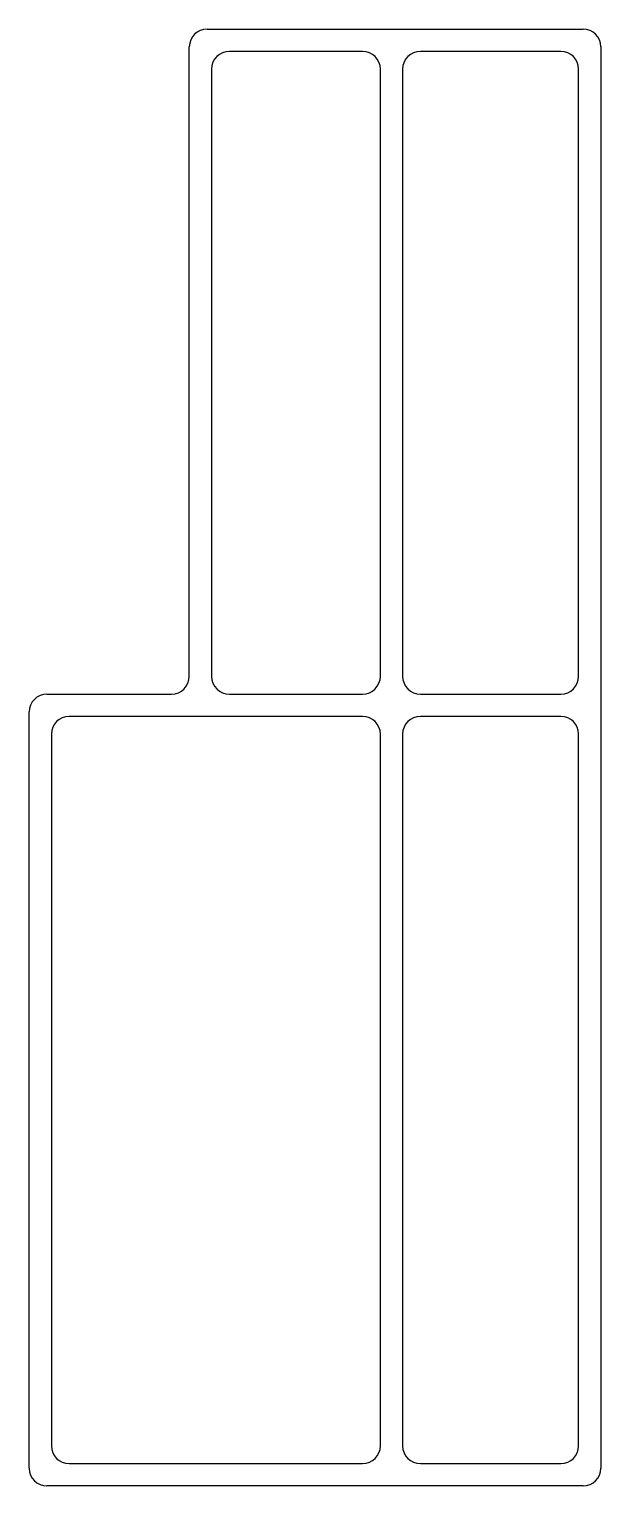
# Model space of a CAD drawing. Extents: x 4 to 68, y 4 to 168.
import ezdxf

# ---------------------------------------------------------------- set-up
doc = ezdxf.new("R2010")
doc.units = 0
doc.layers.get('0').update_dxf_attribs({"linetype": 'CONTINUOUS'})

msp = doc.modelspace()

# ---------------------------------------------------------------- linework, layer by layer
for p, q in [((24, 168.05), (66.25, 168.05)), ((22, 95.33), (22, 166.05)), ((41.47, 165.55), (26.5, 165.55)), ((63.75, 165.55), (47.97, 165.55)), ((68.25, 166.05), (68.25, 6.37)), ((24.5, 163.55), (24.5, 95.33)), ((43.47, 95.33), (43.47, 163.55)), ((45.97, 163.55), (45.97, 95.33)), ((65.75, 95.33), (65.75, 163.55)), ((6, 93.33), (20, 93.33)), ((26.5, 93.33), (41.47, 93.33)), ((47.97, 93.33), (63.75, 93.33)), ((4, 6.37), (4, 91.33)), ((41.47, 90.83), (8.5, 90.83)), ((63.75, 90.83), (47.97, 90.83)), ((6.5, 88.83), (6.5, 8.87)), ((43.47, 8.87), (43.47, 88.83)), ((45.97, 88.83), (45.97, 8.87)), ((65.75, 8.87), (65.75, 88.83)), ((8.5, 6.87), (41.47, 6.87)), ((47.97, 6.87), (63.75, 6.87)), ((66.25, 4.37), (6, 4.37))]:
    msp.add_line(p, q)
for centre, start, end in [((24, 166.05), 90, 180), ((66.25, 166.05), 0, 90), ((26.5, 163.55), 90, 180), ((41.47, 163.55), 0, 90), ((47.97, 163.55), 90, 180), ((63.75, 163.55), 0, 90), ((20, 95.33), 270, 0), ((26.5, 95.33), 180, 270), ((41.47, 95.33), 270, 0), ((47.97, 95.33), 180, 270), ((63.75, 95.33), 270, 0), ((6, 91.33), 90, 180), ((8.5, 88.83), 90, 180), ((41.47, 88.83), 0, 90), ((47.97, 88.83), 90, 180), ((63.75, 88.83), 0, 90), ((8.5, 8.87), 180, 270), ((41.47, 8.87), 270, 0), ((47.97, 8.87), 180, 270), ((63.75, 8.87), 270, 0), ((6, 6.37), 180, 270), ((66.25, 6.37), 270, 0)]:
    msp.add_arc(centre, 2, start, end)

doc.saveas('drawing.dxf')
